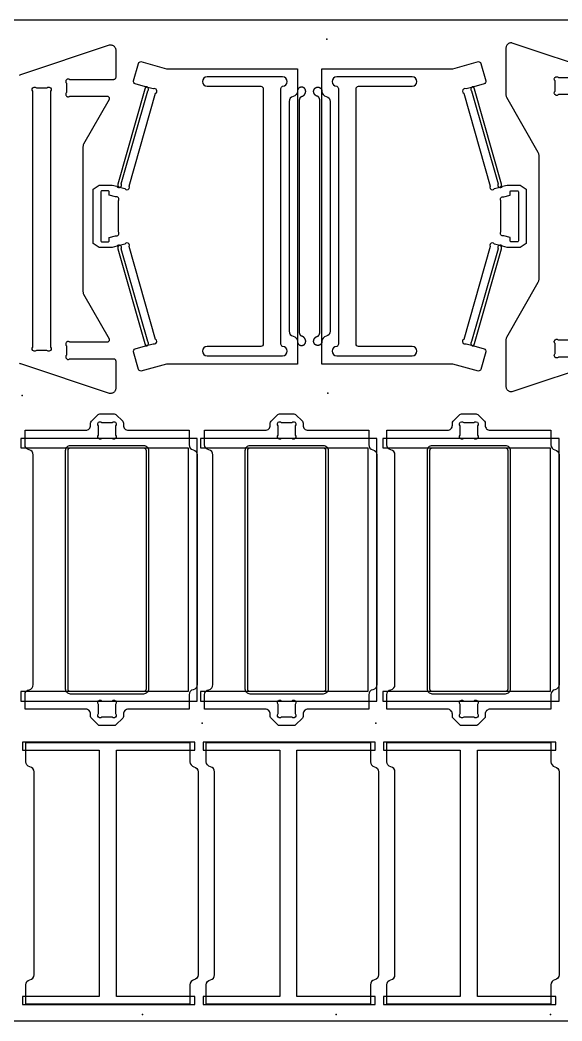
# Model space of a CAD drawing. Header units: millimetres. Extents: x 0 to 2438, y 0 to 1220.
# Drawn here: x 1197 to 1858, y 0 to 1220 of the extents above; entities that cross this region are included whole.
import ezdxf

# ---------------------------------------------------------------- set-up
doc = ezdxf.new("R2010")
doc.units = ezdxf.units.MM
doc.header["$MEASUREMENT"] = 0
for name, color, linetype, true_color in [('Line Engrave 5mm', 3, 'Continuous', 0x00ff00), ('Pilot Holes', 6, 'Continuous', 0xff00ff), ('Pocket 12mm', 176, 'Continuous', 0x00007f), ('Pockets 10mm', 160, 'Continuous', 0x3f3fff), ('Profile - inside', 30, 'Continuous', 0xff7f00), ('Profile - outside', 18, 'Continuous', 0x000000), ('Stock Perimeter', 1, 'Continuous', 0xff0007)]:
    doc.layers.add(name, color=color, linetype=linetype, true_color=true_color)

msp = doc.modelspace()

# ---------------------------------------------------------------- linework, layer by layer
at = {"layer": 'Line Engrave 5mm'}
for points in [[(1252.5, 404.5), (1252.5, 695.5, -0.414214), (1258.5, 701.5), (1347.5, 701.5, -0.414214), (1353.5, 695.5), (1353.5, 404.5, -0.414214), (1347.5, 398.5), (1258.5, 398.5, -0.414214), (1252.5, 404.5)], [(1471.5, 404.5), (1471.5, 695.5, -0.414214), (1477.5, 701.5), (1566.5, 701.5, -0.414214), (1572.5, 695.5), (1572.5, 404.5, -0.414214), (1566.5, 398.5), (1477.5, 398.5, -0.414214), (1471.5, 404.5)], [(1693.5, 404.5), (1693.5, 695.5, -0.414214), (1699.5, 701.5), (1788.5, 701.5, -0.414214), (1794.5, 695.5), (1794.5, 404.5, -0.414214), (1788.5, 398.5), (1699.5, 398.5, -0.414214), (1693.5, 404.5)]]:
    msp.add_lwpolyline(points, format="xyb", dxfattribs=at)
at = {"layer": 'Pilot Holes'}
for p in [(1571, 1196.6), (1199.4, 762.5), (1572.1, 765.1), (1418.8, 362.9), (1630.7, 363.1), (1346.4, 8), (1582.5, 8), (1843.7, 8)]:
    msp.add_point(p, dxfattribs=at)
at = {"layer": 'Pocket 12mm'}
for points in [[(1540.2, 1126.9), (1540.3, 1126.9), (1540.4, 1127), (1540.5, 1127), (1540.7, 1127), (1540.8, 1127.1), (1540.9, 1127.1), (1541, 1127.1), (1541.2, 1127.2), (1541.3, 1127.2), (1541.4, 1127.3), (1541.5, 1127.3), (1541.6, 1127.4), (1541.8, 1127.5), (1541.9, 1127.5), (1542, 1127.6), (1542.1, 1127.7), (1542.2, 1127.7), (1542.3, 1127.8), (1542.5, 1127.9), (1542.6, 1128), (1542.7, 1128), (1542.8, 1128.1), (1542.9, 1128.2), (1543, 1128.3), (1543.1, 1128.4), (1543.2, 1128.5), (1543.3, 1128.6), (1543.4, 1128.7), (1543.5, 1128.8), (1543.6, 1128.9), (1543.7, 1129), (1543.8, 1129.1), (1543.9, 1129.2), (1543.9, 1129.3), (1544, 1129.4), (1544.1, 1129.5), (1544.2, 1129.7), (1544.3, 1129.8), (1544.3, 1129.9), (1544.4, 1130), (1544.5, 1130.1), (1544.5, 1130.3), (1544.6, 1130.4), (1544.6, 1130.5), (1544.7, 1130.6), (1544.7, 1130.8), (1544.8, 1130.9), (1544.8, 1131), (1544.9, 1131.2), (1544.9, 1131.3), (1545, 1131.4), (1545, 1131.5), (1545, 1131.7), (1545.1, 1131.8), (1545.1, 1131.9), (1545.1, 1132.1), (1545.1, 1132.2), (1545.1, 1132.3), (1545.2, 1132.4), (1545.2, 1132.6), (1545.2, 1132.7), (1545.2, 1132.8), (1545.2, 1132.9), (1545.2, 1133.1), (1545.2, 1133.2), (1545.2, 1133.3), (1545.2, 1133.4), (1545.2, 1133.5), (1545.2, 1133.6), (1545.1, 1133.8), (1545.1, 1133.9), (1545.1, 1134), (1545.1, 1134.1), (1545, 1134.2), (1545, 1134.4), (1545, 1134.5), (1545, 1134.6), (1544.9, 1134.7), (1544.9, 1134.8), (1544.8, 1134.9), (1544.8, 1135.1), (1544.7, 1135.2), (1544.7, 1135.3), (1544.6, 1135.4), (1544.6, 1135.5), (1544.5, 1135.6), (1544.4, 1135.8), (1544.4, 1135.9), (1544.3, 1136), (1544.2, 1136.1), (1544.1, 1136.2), (1544, 1136.3), (1544, 1136.4), (1543.9, 1136.5), (1543.8, 1136.6), (1543.7, 1136.7), (1543.6, 1136.8), (1543.5, 1136.9), (1543.4, 1136.9), (1543.3, 1137), (1543.2, 1137.1), (1543.1, 1137.2), (1543, 1137.3), (1542.9, 1137.3), (1542.8, 1137.4), (1542.6, 1137.5), (1542.5, 1137.5), (1542.4, 1137.6), (1542.3, 1137.7), (1542.2, 1137.7), (1542.1, 1137.8), (1542, 1137.8), (1541.8, 1137.9), (1541.7, 1137.9), (1541.6, 1137.9), (1541.5, 1138), (1541.4, 1138), (1541.2, 1138), (1541.1, 1138.1), (1541, 1138.1), (1540.9, 1138.1), (1540.8, 1138.1), (1540.6, 1138.1), (1540.5, 1138.2), (1540.4, 1138.2), (1540.3, 1138.2), (1540.2, 1138.2), (1540.1, 1138.2), (1540, 1138.2), (1539.8, 1138.2), (1539.7, 1138.2), (1539.6, 1138.2), (1539.5, 1138.1), (1539.4, 1138.1), (1539.3, 1138.1), (1539.1, 1138.1), (1539, 1138.1), (1538.9, 1138), (1538.8, 1138), (1538.7, 1138), (1538.5, 1137.9), (1538.4, 1137.9), (1538.3, 1137.9), (1538.2, 1137.8), (1538.1, 1137.8), (1538, 1137.7), (1537.8, 1137.7), (1537.7, 1137.6), (1537.6, 1137.5), (1537.5, 1137.5), (1537.4, 1137.4), (1537.3, 1137.3), (1537.2, 1137.3), (1537.1, 1137.2), (1537, 1137.1), (1536.9, 1137), (1536.8, 1136.9), (1536.7, 1136.9), (1536.6, 1136.8), (1536.5, 1136.7), (1536.4, 1136.6), (1536.3, 1136.5), (1536.2, 1136.4), (1536.1, 1136.3), (1536, 1136.2), (1535.9, 1136.1), (1535.9, 1136), (1535.8, 1135.9), (1535.7, 1135.8), (1535.7, 1135.6), (1535.6, 1135.5), (1535.5, 1135.4), (1535.5, 1135.3), (1535.4, 1135.2), (1535.4, 1135.1), (1535.3, 1134.9), (1535.3, 1134.8), (1535.2, 1134.7), (1535.2, 1134.6), (1535.2, 1134.5), (1535.1, 1134.4), (1535.1, 1134.2), (1535.1, 1134.1), (1535, 1134), (1535, 1133.9), (1535, 1133.8), (1535, 1133.6), (1535, 1133.5), (1535, 1133.4), (1535, 1133.3), (1535, 1133.2), (1535, 1133.1, -0.354568), (1530, 1126.9, 0.354568), (1525, 1120.7), (1525, 997), (1525, 964.4), (1525, 840.7, 0.354568), (1530, 834.6, -0.354568), (1535, 828.4), (1535, 828.3), (1535, 828.2), (1535, 828.1), (1535, 828), (1535, 827.8), (1535, 827.7), (1535, 827.6), (1535, 827.5), (1535.1, 827.4), (1535.1, 827.2), (1535.1, 827.1), (1535.2, 827), (1535.2, 826.9), (1535.2, 826.8), (1535.3, 826.6), (1535.3, 826.5), (1535.4, 826.4), (1535.4, 826.3), (1535.5, 826.2), (1535.5, 826.1), (1535.6, 825.9), (1535.7, 825.8), (1535.7, 825.7), (1535.8, 825.6), (1535.9, 825.5), (1535.9, 825.4), (1536, 825.3), (1536.1, 825.2), (1536.2, 825.1), (1536.3, 825), (1536.4, 824.9), (1536.5, 824.8), (1536.6, 824.7), (1536.7, 824.6), (1536.8, 824.5), (1536.9, 824.4), (1537, 824.4), (1537.1, 824.3), (1537.2, 824.2), (1537.3, 824.1), (1537.4, 824.1), (1537.5, 824), (1537.6, 823.9), (1537.7, 823.9), (1537.8, 823.8), (1538, 823.8), (1538.1, 823.7), (1538.2, 823.7), (1538.3, 823.6), (1538.4, 823.6), (1538.5, 823.5), (1538.7, 823.5), (1538.8, 823.5), (1538.9, 823.4), (1539, 823.4), (1539.1, 823.4), (1539.3, 823.4), (1539.4, 823.3), (1539.5, 823.3), (1539.6, 823.3), (1539.7, 823.3), (1539.8, 823.3), (1540, 823.3), (1540.1, 823.3), (1540.2, 823.3), (1540.3, 823.3), (1540.4, 823.3), (1540.5, 823.3), (1540.6, 823.3), (1540.8, 823.3), (1540.9, 823.4), (1541, 823.4), (1541.1, 823.4), (1541.2, 823.4), (1541.4, 823.5), (1541.5, 823.5), (1541.6, 823.5), (1541.7, 823.6), (1541.8, 823.6), (1542, 823.7), (1542.1, 823.7), (1542.2, 823.8), (1542.3, 823.8), (1542.4, 823.9), (1542.5, 823.9), (1542.6, 824), (1542.8, 824.1), (1542.9, 824.1), (1543, 824.2), (1543.1, 824.3), (1543.2, 824.4), (1543.3, 824.4), (1543.4, 824.5), (1543.5, 824.6), (1543.6, 824.7), (1543.7, 824.8), (1543.8, 824.9), (1543.9, 825), (1544, 825.1), (1544, 825.2), (1544.1, 825.3), (1544.2, 825.4), (1544.3, 825.5), (1544.4, 825.6), (1544.4, 825.7), (1544.5, 825.8), (1544.6, 825.9), (1544.6, 826.1), (1544.7, 826.2), (1544.7, 826.3), (1544.8, 826.4), (1544.8, 826.5), (1544.9, 826.6), (1544.9, 826.8), (1545, 826.9), (1545, 827), (1545, 827.1), (1545, 827.2), (1545.1, 827.4), (1545.1, 827.5), (1545.1, 827.6), (1545.1, 827.7), (1545.2, 827.8), (1545.2, 828), (1545.2, 828.1), (1545.2, 828.2), (1545.2, 828.3), (1545.2, 828.4), (1545.2, 828.5), (1545.2, 828.7), (1545.2, 828.8), (1545.2, 828.9), (1545.2, 829), (1545.1, 829.2), (1545.1, 829.3), (1545.1, 829.4), (1545.1, 829.6), (1545.1, 829.7), (1545, 829.8), (1545, 829.9), (1545, 830.1), (1544.9, 830.2), (1544.9, 830.3), (1544.8, 830.5), (1544.8, 830.6), (1544.7, 830.7), (1544.7, 830.8), (1544.6, 831), (1544.6, 831.1), (1544.5, 831.2), (1544.5, 831.3), (1544.4, 831.5), (1544.3, 831.6), (1544.3, 831.7), (1544.2, 831.8), (1544.1, 831.9), (1544, 832), (1543.9, 832.2), (1543.9, 832.3), (1543.8, 832.4), (1543.7, 832.5), (1543.6, 832.6), (1543.5, 832.7), (1543.4, 832.8), (1543.3, 832.9), (1543.2, 833), (1543.1, 833.1), (1543, 833.2), (1542.9, 833.3), (1542.8, 833.4), (1542.7, 833.4), (1542.6, 833.5), (1542.5, 833.6), (1542.3, 833.7), (1542.2, 833.7), (1542.1, 833.8), (1542, 833.9), (1541.9, 834), (1541.8, 834), (1541.6, 834.1), (1541.5, 834.1), (1541.4, 834.2), (1541.3, 834.2), (1541.2, 834.3), (1541, 834.3), (1540.9, 834.4), (1540.8, 834.4), (1540.7, 834.5), (1540.5, 834.5), (1540.4, 834.5), (1540.3, 834.5), (1540.2, 834.6), (1540.1, 834.6), (1540.1, 834.6), (1540, 834.7), (1539.9, 834.7), (1539.9, 834.7), (1539.8, 834.8), (1539.7, 834.8), (1539.7, 834.9), (1539.6, 834.9), (1539.5, 835), (1539.5, 835), (1539.4, 835.1), (1539.4, 835.1), (1539.3, 835.2), (1539.2, 835.3), (1539.2, 835.3), (1539.1, 835.4), (1539, 835.5), (1539, 835.5), (1538.9, 835.6), (1538.9, 835.7), (1538.8, 835.8), (1538.8, 835.9), (1538.7, 836), (1538.6, 836.1), (1538.6, 836.2), (1538.5, 836.3), (1538.5, 836.4), (1538.4, 836.5), (1538.4, 836.6), (1538.3, 836.8), (1538.2, 837), (1538.1, 837.2), (1538, 837.5), (1538, 837.7), (1537.9, 837.9), (1537.8, 838.2), (1537.8, 838.4), (1537.7, 838.7), (1537.7, 839), (1537.7, 839.2), (1537.6, 839.5), (1537.6, 839.7), (1537.6, 840), (1537.6, 840.2), (1537.6, 840.5), (1537.6, 840.7), (1537.6, 1120.7), (1537.6, 1121), (1537.6, 1121.2), (1537.6, 1121.5), (1537.6, 1121.8), (1537.6, 1122), (1537.7, 1122.3), (1537.7, 1122.5), (1537.7, 1122.8), (1537.8, 1123), (1537.8, 1123.3), (1537.9, 1123.5), (1538, 1123.8), (1538, 1124), (1538.1, 1124.3), (1538.2, 1124.5), (1538.3, 1124.7), (1538.4, 1124.9), (1538.4, 1125), (1538.5, 1125.1), (1538.5, 1125.2), (1538.6, 1125.3), (1538.6, 1125.4), (1538.7, 1125.5), (1538.8, 1125.6), (1538.8, 1125.7), (1538.9, 1125.8), (1538.9, 1125.8), (1539, 1125.9), (1539, 1126), (1539.1, 1126.1), (1539.2, 1126.1), (1539.2, 1126.2), (1539.3, 1126.3), (1539.4, 1126.3), (1539.4, 1126.4), (1539.5, 1126.5), (1539.5, 1126.5), (1539.6, 1126.6), (1539.7, 1126.6), (1539.7, 1126.7), (1539.8, 1126.7), (1539.9, 1126.7), (1539.9, 1126.8), (1540, 1126.8), (1540.1, 1126.8), (1540.1, 1126.9), (1540.2, 1126.9)], [(1559.8, 1126.9), (1559.7, 1126.9), (1559.6, 1127), (1559.5, 1127), (1559.3, 1127), (1559.2, 1127.1), (1559.1, 1127.1), (1559, 1127.1), (1558.8, 1127.2), (1558.7, 1127.2), (1558.6, 1127.3), (1558.5, 1127.3), (1558.4, 1127.4), (1558.2, 1127.5), (1558.1, 1127.5), (1558, 1127.6), (1557.9, 1127.7), (1557.8, 1127.7), (1557.7, 1127.8), (1557.5, 1127.9), (1557.4, 1128), (1557.3, 1128), (1557.2, 1128.1), (1557.1, 1128.2), (1557, 1128.3), (1556.9, 1128.4), (1556.8, 1128.5), (1556.7, 1128.6), (1556.6, 1128.7), (1556.5, 1128.8), (1556.4, 1128.9), (1556.3, 1129), (1556.2, 1129.1), (1556.1, 1129.2), (1556.1, 1129.3), (1556, 1129.4), (1555.9, 1129.5), (1555.8, 1129.7), (1555.7, 1129.8), (1555.7, 1129.9), (1555.6, 1130), (1555.5, 1130.1), (1555.5, 1130.3), (1555.4, 1130.4), (1555.4, 1130.5), (1555.3, 1130.6), (1555.3, 1130.8), (1555.2, 1130.9), (1555.2, 1131), (1555.1, 1131.2), (1555.1, 1131.3), (1555, 1131.4), (1555, 1131.5), (1555, 1131.7), (1554.9, 1131.8), (1554.9, 1131.9), (1554.9, 1132.1), (1554.9, 1132.2), (1554.9, 1132.3), (1554.8, 1132.4), (1554.8, 1132.6), (1554.8, 1132.7), (1554.8, 1132.8), (1554.8, 1132.9), (1554.8, 1133.1), (1554.8, 1133.2), (1554.8, 1133.3), (1554.8, 1133.4), (1554.8, 1133.5), (1554.8, 1133.6), (1554.9, 1133.8), (1554.9, 1133.9), (1554.9, 1134), (1554.9, 1134.1), (1555, 1134.2), (1555, 1134.4), (1555, 1134.5), (1555, 1134.6), (1555.1, 1134.7), (1555.1, 1134.8), (1555.2, 1134.9), (1555.2, 1135.1), (1555.3, 1135.2), (1555.3, 1135.3), (1555.4, 1135.4), (1555.4, 1135.5), (1555.5, 1135.6), (1555.6, 1135.8), (1555.6, 1135.9), (1555.7, 1136), (1555.8, 1136.1), (1555.9, 1136.2), (1556, 1136.3), (1556, 1136.4), (1556.1, 1136.5), (1556.2, 1136.6), (1556.3, 1136.7), (1556.4, 1136.8), (1556.5, 1136.9), (1556.6, 1136.9), (1556.7, 1137), (1556.8, 1137.1), (1556.9, 1137.2), (1557, 1137.3), (1557.1, 1137.3), (1557.2, 1137.4), (1557.4, 1137.5), (1557.5, 1137.5), (1557.6, 1137.6), (1557.7, 1137.7), (1557.8, 1137.7), (1557.9, 1137.8), (1558, 1137.8), (1558.2, 1137.9), (1558.3, 1137.9), (1558.4, 1137.9), (1558.5, 1138), (1558.6, 1138), (1558.8, 1138), (1558.9, 1138.1), (1559, 1138.1), (1559.1, 1138.1), (1559.2, 1138.1), (1559.4, 1138.1), (1559.5, 1138.2), (1559.6, 1138.2), (1559.7, 1138.2), (1559.8, 1138.2), (1559.9, 1138.2), (1560, 1138.2), (1560.2, 1138.2), (1560.3, 1138.2), (1560.4, 1138.2), (1560.5, 1138.1), (1560.6, 1138.1), (1560.7, 1138.1), (1560.9, 1138.1), (1561, 1138.1), (1561.1, 1138), (1561.2, 1138), (1561.3, 1138), (1561.5, 1137.9), (1561.6, 1137.9), (1561.7, 1137.9), (1561.8, 1137.8), (1561.9, 1137.8), (1562, 1137.7), (1562.2, 1137.7), (1562.3, 1137.6), (1562.4, 1137.5), (1562.5, 1137.5), (1562.6, 1137.4), (1562.7, 1137.3), (1562.8, 1137.3), (1562.9, 1137.2), (1563, 1137.1), (1563.1, 1137), (1563.2, 1136.9), (1563.3, 1136.9), (1563.4, 1136.8), (1563.5, 1136.7), (1563.6, 1136.6), (1563.7, 1136.5), (1563.8, 1136.4), (1563.9, 1136.3), (1564, 1136.2), (1564.1, 1136.1), (1564.1, 1136), (1564.2, 1135.9), (1564.3, 1135.8), (1564.3, 1135.6), (1564.4, 1135.5), (1564.5, 1135.4), (1564.5, 1135.3), (1564.6, 1135.2), (1564.6, 1135.1), (1564.7, 1134.9), (1564.7, 1134.8), (1564.8, 1134.7), (1564.8, 1134.6), (1564.8, 1134.5), (1564.9, 1134.4), (1564.9, 1134.2), (1564.9, 1134.1), (1565, 1134), (1565, 1133.9), (1565, 1133.8), (1565, 1133.6), (1565, 1133.5), (1565, 1133.4), (1565, 1133.3), (1565, 1133.2), (1565, 1133.1, 0.354568), (1570, 1126.9, -0.354568), (1575, 1120.7), (1575, 997), (1575, 964.4), (1575, 840.7, -0.354568), (1570, 834.6, 0.354568), (1565, 828.4), (1565, 828.3), (1565, 828.2), (1565, 828.1), (1565, 828), (1565, 827.8), (1565, 827.7), (1565, 827.6), (1565, 827.5), (1564.9, 827.4), (1564.9, 827.2), (1564.9, 827.1), (1564.8, 827), (1564.8, 826.9), (1564.8, 826.8), (1564.7, 826.6), (1564.7, 826.5), (1564.6, 826.4), (1564.6, 826.3), (1564.5, 826.2), (1564.5, 826.1), (1564.4, 825.9), (1564.3, 825.8), (1564.3, 825.7), (1564.2, 825.6), (1564.1, 825.5), (1564.1, 825.4), (1564, 825.3), (1563.9, 825.2), (1563.8, 825.1), (1563.7, 825), (1563.6, 824.9), (1563.5, 824.8), (1563.4, 824.7), (1563.3, 824.6), (1563.2, 824.5), (1563.1, 824.4), (1563, 824.4), (1562.9, 824.3), (1562.8, 824.2), (1562.7, 824.1), (1562.6, 824.1), (1562.5, 824), (1562.4, 823.9), (1562.3, 823.9), (1562.2, 823.8), (1562, 823.8), (1561.9, 823.7), (1561.8, 823.7), (1561.7, 823.6), (1561.6, 823.6), (1561.5, 823.5), (1561.3, 823.5), (1561.2, 823.5), (1561.1, 823.4), (1561, 823.4), (1560.9, 823.4), (1560.7, 823.4), (1560.6, 823.3), (1560.5, 823.3), (1560.4, 823.3), (1560.3, 823.3), (1560.2, 823.3), (1560, 823.3), (1559.9, 823.3), (1559.8, 823.3), (1559.7, 823.3), (1559.6, 823.3), (1559.5, 823.3), (1559.4, 823.3), (1559.2, 823.3), (1559.1, 823.4), (1559, 823.4), (1558.9, 823.4), (1558.8, 823.4), (1558.6, 823.5), (1558.5, 823.5), (1558.4, 823.5), (1558.3, 823.6), (1558.2, 823.6), (1558, 823.7), (1557.9, 823.7), (1557.8, 823.8), (1557.7, 823.8), (1557.6, 823.9), (1557.5, 823.9), (1557.4, 824), (1557.2, 824.1), (1557.1, 824.1), (1557, 824.2), (1556.9, 824.3), (1556.8, 824.4), (1556.7, 824.4), (1556.6, 824.5), (1556.5, 824.6), (1556.4, 824.7), (1556.3, 824.8), (1556.2, 824.9), (1556.1, 825), (1556, 825.1), (1556, 825.2), (1555.9, 825.3), (1555.8, 825.4), (1555.7, 825.5), (1555.6, 825.6), (1555.6, 825.7), (1555.5, 825.8), (1555.4, 825.9), (1555.4, 826.1), (1555.3, 826.2), (1555.3, 826.3), (1555.2, 826.4), (1555.2, 826.5), (1555.1, 826.6), (1555.1, 826.8), (1555, 826.9), (1555, 827), (1555, 827.1), (1555, 827.2), (1554.9, 827.4), (1554.9, 827.5), (1554.9, 827.6), (1554.9, 827.7), (1554.8, 827.8), (1554.8, 828), (1554.8, 828.1), (1554.8, 828.2), (1554.8, 828.3), (1554.8, 828.4), (1554.8, 828.5), (1554.8, 828.7), (1554.8, 828.8), (1554.8, 828.9), (1554.8, 829), (1554.9, 829.2), (1554.9, 829.3), (1554.9, 829.4), (1554.9, 829.6), (1554.9, 829.7), (1555, 829.8), (1555, 829.9), (1555, 830.1), (1555.1, 830.2), (1555.1, 830.3), (1555.2, 830.5), (1555.2, 830.6), (1555.3, 830.7), (1555.3, 830.8), (1555.4, 831), (1555.4, 831.1), (1555.5, 831.2), (1555.5, 831.3), (1555.6, 831.5), (1555.7, 831.6), (1555.7, 831.7), (1555.8, 831.8), (1555.9, 831.9), (1556, 832), (1556.1, 832.2), (1556.1, 832.3), (1556.2, 832.4), (1556.3, 832.5), (1556.4, 832.6), (1556.5, 832.7), (1556.6, 832.8), (1556.7, 832.9), (1556.8, 833), (1556.9, 833.1), (1557, 833.2), (1557.1, 833.3), (1557.2, 833.4), (1557.3, 833.4), (1557.4, 833.5), (1557.5, 833.6), (1557.7, 833.7), (1557.8, 833.7), (1557.9, 833.8), (1558, 833.9), (1558.1, 834), (1558.2, 834), (1558.4, 834.1), (1558.5, 834.1), (1558.6, 834.2), (1558.7, 834.2), (1558.8, 834.3), (1559, 834.3), (1559.1, 834.4), (1559.2, 834.4), (1559.3, 834.5), (1559.5, 834.5), (1559.6, 834.5), (1559.7, 834.5), (1559.8, 834.6), (1559.9, 834.6), (1559.9, 834.6), (1560, 834.7), (1560.1, 834.7), (1560.1, 834.7), (1560.2, 834.8), (1560.3, 834.8), (1560.3, 834.9), (1560.4, 834.9), (1560.5, 835), (1560.5, 835), (1560.6, 835.1), (1560.6, 835.1), (1560.7, 835.2), (1560.8, 835.3), (1560.8, 835.3), (1560.9, 835.4), (1561, 835.5), (1561, 835.5), (1561.1, 835.6), (1561.1, 835.7), (1561.2, 835.8), (1561.2, 835.9), (1561.3, 836), (1561.4, 836.1), (1561.4, 836.2), (1561.5, 836.3), (1561.5, 836.4), (1561.6, 836.5), (1561.6, 836.6), (1561.7, 836.8), (1561.8, 837), (1561.9, 837.2), (1562, 837.5), (1562, 837.7), (1562.1, 837.9), (1562.2, 838.2), (1562.2, 838.4), (1562.3, 838.7), (1562.3, 839), (1562.3, 839.2), (1562.4, 839.5), (1562.4, 839.7), (1562.4, 840), (1562.4, 840.2), (1562.4, 840.5), (1562.4, 840.7), (1562.4, 1120.7), (1562.4, 1121), (1562.4, 1121.2), (1562.4, 1121.5), (1562.4, 1121.8), (1562.4, 1122), (1562.3, 1122.3), (1562.3, 1122.5), (1562.3, 1122.8), (1562.2, 1123), (1562.2, 1123.3), (1562.1, 1123.5), (1562, 1123.8), (1562, 1124), (1561.9, 1124.3), (1561.8, 1124.5), (1561.7, 1124.7), (1561.6, 1124.9), (1561.6, 1125), (1561.5, 1125.1), (1561.5, 1125.2), (1561.4, 1125.3), (1561.4, 1125.4), (1561.3, 1125.5), (1561.2, 1125.6), (1561.2, 1125.7), (1561.1, 1125.8), (1561.1, 1125.8), (1561, 1125.9), (1561, 1126), (1560.9, 1126.1), (1560.8, 1126.1), (1560.8, 1126.2), (1560.7, 1126.3), (1560.6, 1126.3), (1560.6, 1126.4), (1560.5, 1126.5), (1560.5, 1126.5), (1560.4, 1126.6), (1560.3, 1126.6), (1560.3, 1126.7), (1560.2, 1126.7), (1560.1, 1126.7), (1560.1, 1126.8), (1560, 1126.8), (1559.9, 1126.8), (1559.9, 1126.9), (1559.8, 1126.9)]]:
    msp.add_lwpolyline(points, format="xyb", dxfattribs=at)
at = {"layer": 'Pockets 10mm'}
for points in [[(1425, 1150.7, 1), (1425, 1139.2), (1490.5, 1139.2, -0.414214), (1493.5, 1136.2), (1493.5, 825.2, -0.414214), (1490.5, 822.2), (1425, 822.2, 1), (1425, 810.7), (1516.9, 810.7, 1), (1516.9, 822.2, -0.3121), (1515, 825), (1515, 1136.4, -0.3121), (1516.9, 1139.2, 1), (1516.9, 1150.7), (1425, 1150.7)], [(1675, 1150.7), (1583.1, 1150.7, 1), (1583.1, 1139.2, -0.3121), (1585, 1136.4), (1585, 825, -0.3121), (1583.1, 822.2, 1), (1583.1, 810.7), (1675, 810.7, 1), (1675, 822.2), (1609.5, 822.2, -0.414214), (1606.5, 825.2), (1606.5, 1136.2, -0.414214), (1609.5, 1139.2), (1675, 1139.2, 1), (1675, 1150.7)], [(1349.1, 1135.8), (1316.1, 1020.1, 0.414277), (1318.1, 1016.4), (1324.7, 1014.6, 1), (1329.9, 1017.6), (1362.2, 1130.7, 1), (1359.4, 1136), (1352.8, 1137.9, 0.414151), (1349.1, 1135.8)], [(1750.9, 1135.8, 0.414151), (1747.2, 1137.9), (1740.6, 1136, 1), (1737.8, 1130.7), (1770.1, 1017.6, 1), (1775.3, 1014.6), (1781.9, 1016.4, 0.414277), (1783.9, 1020.1), (1750.9, 1135.8)], [(1349.1, 825.6, 0.414151), (1352.8, 823.6), (1359.4, 825.5, 1), (1362.2, 830.8), (1329.9, 943.9, 1), (1324.7, 946.9), (1318.1, 945, 0.414277), (1316.1, 941.3), (1349.1, 825.6)], [(1750.9, 825.6), (1783.9, 941.3, 0.414277), (1781.9, 945), (1775.3, 946.9, 1), (1770.1, 943.9), (1737.8, 830.8, 1), (1740.6, 825.5), (1747.2, 823.6, 0.414151), (1750.9, 825.6)]]:
    msp.add_lwpolyline(points, format="xyb", dxfattribs=at)
for points in [[(1198, 400.5), (1198, 390), (1413, 390), (1413, 710), (1198, 710), (1198, 698.5), (1402, 698.5), (1402, 401.5), (1198, 401.5), (1198, 400.5)], [(1417, 400.5), (1417, 390), (1632, 390), (1632, 710), (1417, 710), (1417, 698.5), (1621, 698.5), (1621, 401.5), (1417, 401.5), (1417, 400.5)], [(1639, 400.5), (1639, 390), (1854, 390), (1854, 710), (1639, 710), (1639, 698.5), (1843, 698.5), (1843, 401.5), (1639, 401.5), (1639, 400.5)], [(1293.5, 330), (1293.5, 30), (1200, 30), (1200, 20), (1410, 20), (1410, 30), (1314.5, 30), (1314.5, 330), (1410, 330), (1410, 340), (1200, 340), (1200, 330), (1293.5, 330)], [(1513.5, 330), (1513.5, 30), (1420, 30), (1420, 20), (1630, 20), (1630, 30), (1534.5, 30), (1534.5, 330), (1630, 330), (1630, 340), (1420, 340), (1420, 330), (1513.5, 330)], [(1733.5, 330), (1733.5, 30), (1640, 30), (1640, 20), (1850, 20), (1850, 30), (1754.5, 30), (1754.5, 330), (1850, 330), (1850, 340), (1640, 340), (1640, 330), (1733.5, 330)]]:
    msp.add_lwpolyline(points, dxfattribs=at)
at = {"layer": 'Profile - inside'}
for points in [[(1234.1, 821.4, -1.031866), (1229.7, 817.2), (1216.9, 817.2, -1.031866), (1212.6, 821.4), (1212.6, 1133.1, -1.031866), (1216.9, 1137.2), (1229.7, 1137.2, -1.031866), (1234.1, 1133.1), (1234.1, 821.4)], [(1296.4, 949.7), (1304.5, 949.7, 0.42402), (1305.6, 950.7), (1305.6, 954.9), (1313.4, 957.1, 0.754835), (1316.9, 961.7), (1316.9, 999.8, 0.754835), (1313.4, 1004.4), (1305.6, 1006.6), (1305.6, 1010.7, 0.414214), (1304.6, 1011.7), (1296.4, 1011.7, 0.414213), (1295.4, 1010.7), (1295.4, 950.7, 0.414206), (1296.4, 949.7)], [(1803.6, 949.7), (1795.5, 949.7, -0.42402), (1794.4, 950.7), (1794.4, 954.9), (1786.6, 957.1, -0.754835), (1783.1, 961.7), (1783.1, 999.8, -0.754835), (1786.6, 1004.4), (1794.4, 1006.6), (1794.4, 1010.7, -0.414214), (1795.4, 1011.7), (1803.6, 1011.7, -0.414213), (1804.6, 1010.7), (1804.6, 950.7, -0.414206), (1803.6, 949.7)], [(1296.8, 729.5), (1309.2, 729.5, -1.031866), (1313.5, 725.4), (1313.5, 714.1, -1.031866), (1309.2, 710), (1296.8, 710, -1.031866), (1292.5, 714.1), (1292.5, 725.4, -1.031866), (1296.8, 729.5)], [(1515.8, 729.5), (1528.2, 729.5, -1.031866), (1532.5, 725.4), (1532.5, 714.1, -1.031866), (1528.2, 710), (1515.8, 710, -1.031866), (1511.5, 714.1), (1511.5, 725.4, -1.031866), (1515.8, 729.5)], [(1737.8, 729.5), (1750.2, 729.5, -1.031866), (1754.5, 725.4), (1754.5, 714.1, -1.031866), (1750.2, 710), (1737.8, 710, -1.031866), (1733.5, 714.1), (1733.5, 725.4, -1.031866), (1737.8, 729.5)], [(1255.5, 404.5), (1255.5, 695.5, -0.414214), (1258.5, 698.5), (1347.5, 698.5, -0.414214), (1350.5, 695.5), (1350.5, 404.5, -0.414214), (1347.5, 401.5), (1258.5, 401.5, -0.414214), (1255.5, 404.5)], [(1474.5, 404.5), (1474.5, 695.5, -0.414214), (1477.5, 698.5), (1566.5, 698.5, -0.414214), (1569.5, 695.5), (1569.5, 404.5, -0.414214), (1566.5, 401.5), (1477.5, 401.5, -0.414214), (1474.5, 404.5)], [(1696.5, 404.5), (1696.5, 695.5, -0.414214), (1699.5, 698.5), (1788.5, 698.5, -0.414214), (1791.5, 695.5), (1791.5, 404.5, -0.414214), (1788.5, 401.5), (1699.5, 401.5, -0.414214), (1696.5, 404.5)], [(1296.8, 370.5, -1.031866), (1292.5, 374.6), (1292.5, 385.9, -1.031866), (1296.8, 390), (1309.2, 390, -1.031866), (1313.5, 385.9), (1313.5, 374.6, -1.031866), (1309.2, 370.5), (1296.8, 370.5)], [(1515.8, 370.5, -1.031866), (1511.5, 374.6), (1511.5, 385.9, -1.031866), (1515.8, 390), (1528.2, 390, -1.031866), (1532.5, 385.9), (1532.5, 374.6, -1.031866), (1528.2, 370.5), (1515.8, 370.5)], [(1737.8, 370.5, -1.031866), (1733.5, 374.6), (1733.5, 385.9, -1.031866), (1737.8, 390), (1750.2, 390, -1.031866), (1754.5, 385.9), (1754.5, 374.6, -1.031866), (1750.2, 370.5), (1737.8, 370.5)]]:
    msp.add_lwpolyline(points, format="xyb", dxfattribs=at)
at = {"layer": 'Profile - outside'}
for points in [[(1196.3, 1152.8), (1197.1, 1153.3), (1198, 1153.7), (1305.8, 1189.6), (1306.5, 1189.7), (1307.3, 1189.7), (1308.1, 1189.6), (1308.8, 1189.5), (1309.6, 1189.2), (1310.3, 1188.9), (1310.9, 1188.5), (1311.5, 1188), (1312, 1187.5), (1312.5, 1186.9), (1312.9, 1186.2), (1313.2, 1185.5), (1313.4, 1184.7), (1313.6, 1184), (1313.6, 1149.9), (1313.4, 1149.3), (1313.2, 1148.8), (1312.9, 1148.3), (1312.4, 1147.9), (1311.9, 1147.6), (1311.4, 1147.4), (1310.9, 1147.3), (1257.7, 1147.3), (1257.3, 1147.6), (1256.7, 1147.9), (1256.2, 1148.1), (1255.6, 1148.1), (1255, 1148.1), (1254.4, 1147.9), (1253.9, 1147.6), (1253.4, 1147.2), (1253.1, 1146.7), (1252.8, 1146.2), (1252.6, 1145.6), (1252.6, 1145), (1252.7, 1144.4), (1252.9, 1143.9), (1253.2, 1143.3), (1253.6, 1142.9), (1253.6, 1131.6), (1253.2, 1131.2), (1252.9, 1130.6), (1252.7, 1130.1), (1252.6, 1129.5), (1252.6, 1128.9), (1252.8, 1128.3), (1253.1, 1127.8), (1253.4, 1127.3), (1253.9, 1126.9), (1254.4, 1126.6), (1255, 1126.4), (1255.6, 1126.4), (1256.2, 1126.4), (1256.7, 1126.6), (1257.3, 1126.9), (1257.7, 1127.3), (1303.1, 1127.2), (1303.9, 1127), (1304.5, 1126.6), (1305.1, 1126.1), (1305.5, 1125.4), (1305.7, 1124.7), (1305.7, 1123.9), (1305.5, 1123.1), (1274.5, 1068.7), (1274.1, 1068), (1273.8, 1067.2), (1273.7, 1066.4), (1273.6, 1065.5), (1273.6, 889), (1273.7, 888.1), (1273.8, 887.3), (1274.1, 886.5), (1274.5, 885.7), (1305.5, 831.4), (1305.7, 830.6), (1305.7, 829.8), (1305.5, 829.1), (1305.1, 828.4), (1304.5, 827.9), (1303.9, 827.5), (1303.1, 827.3), (1257.7, 827.2), (1257.3, 827.6), (1256.7, 827.9), (1256.2, 828.1), (1255.6, 828.1), (1255, 828.1), (1254.4, 827.9), (1253.9, 827.6), (1253.4, 827.2), (1253.1, 826.7), (1252.8, 826.2), (1252.6, 825.6), (1252.6, 825), (1252.7, 824.4), (1252.9, 823.8), (1253.2, 823.3), (1253.6, 822.9), (1253.6, 811.6), (1253.2, 811.1), (1252.9, 810.6), (1252.7, 810.1), (1252.6, 809.5), (1252.6, 808.9), (1252.8, 808.3), (1253.1, 807.7), (1253.4, 807.3), (1253.9, 806.9), (1254.4, 806.6), (1255, 806.4), (1255.6, 806.3), (1256.2, 806.4)], [(1904.7, 1156), (1797, 1191.9), (1796.3, 1192), (1795.5, 1192), (1794.7, 1192), (1793.9, 1191.8), (1793.2, 1191.6), (1792.5, 1191.2), (1791.9, 1190.8), (1791.3, 1190.3), (1790.8, 1189.8), (1790.3, 1189.2), (1789.9, 1188.5), (1789.6, 1187.8), (1789.4, 1187), (1789.2, 1186.3), (1789.2, 1129.3), (1789.2, 1128.4), (1789.4, 1127.6), (1789.7, 1126.8), (1790.1, 1126.1), (1828.3, 1059.1), (1828.7, 1058.3), (1829, 1057.5), (1829.1, 1056.7), (1829.2, 1055.8), (1829.2, 903.3), (1829.1, 902.4), (1829, 901.6), (1828.7, 900.8), (1828.3, 900.1), (1790.1, 833.1), (1789.7, 832.3), (1789.4, 831.5), (1789.2, 830.7), (1789.2, 829.8), (1789.2, 772.8), (1789.4, 772.1), (1789.6, 771.3), (1789.9, 770.6), (1790.3, 769.9), (1790.8, 769.3), (1791.3, 768.8), (1791.9, 768.3), (1792.5, 767.9), (1793.2, 767.6), (1793.9, 767.3), (1794.7, 767.2), (1795.5, 767.1), (1796.3, 767.1), (1797, 767.2), (1904.7, 803.1)], [(1909.2, 1129.1), (1853.3, 1129.1), (1852.9, 1128.7), (1852.3, 1128.4), (1851.8, 1128.2), (1851.2, 1128.2), (1850.6, 1128.2), (1850, 1128.4), (1849.5, 1128.7), (1849, 1129.1), (1848.7, 1129.6), (1848.4, 1130.1), (1848.2, 1130.7), (1848.2, 1131.3), (1848.3, 1131.9), (1848.5, 1132.4), (1848.8, 1133), (1849.2, 1133.4), (1849.2, 1145.7), (1848.8, 1146.1), (1848.5, 1146.7), (1848.3, 1147.2), (1848.2, 1147.8), (1848.2, 1148.4), (1848.4, 1149), (1848.7, 1149.5), (1849, 1150), (1849.5, 1150.4), (1850, 1150.7), (1850.6, 1150.9), (1851.2, 1150.9), (1851.8, 1150.9), (1852.3, 1150.7), (1852.9, 1150.4)], [(1852.9, 1150.4), (1853.3, 1150.1), (1909.2, 1150.1)], [(1909.2, 809.1), (1853.3, 809.1), (1852.9, 808.7), (1852.3, 808.4), (1851.8, 808.2), (1851.2, 808.2), (1850.6, 808.2), (1850, 808.4), (1849.5, 808.7), (1849, 809.1), (1848.7, 809.6), (1848.4, 810.1), (1848.2, 810.7), (1848.2, 811.3), (1848.3, 811.9), (1848.5, 812.5), (1848.8, 813), (1849.2, 813.4), (1849.2, 825.7), (1848.8, 826.2), (1848.5, 826.7), (1848.3, 827.2), (1848.2, 827.8), (1848.2, 828.4), (1848.4, 829), (1848.7, 829.6), (1849, 830), (1849.5, 830.4), (1850, 830.7), (1850.6, 830.9), (1851.2, 831), (1851.8, 830.9), (1852.3, 830.7), (1852.9, 830.4), (1853.3, 830.1), (1909.2, 830.1)], [(1256.2, 806.4), (1256.7, 806.6), (1257.3, 806.9), (1257.7, 807.2), (1310.9, 807.2), (1311.4, 807.1), (1311.9, 806.9), (1312.4, 806.6), (1312.9, 806.2), (1313.2, 805.7), (1313.4, 805.2), (1313.6, 804.5), (1313.6, 771.3), (1313.6, 770.5), (1313.4, 769.8), (1313.2, 769), (1312.9, 768.3), (1312.5, 767.6), (1312, 767), (1311.5, 766.5), (1310.9, 766), (1310.3, 765.6), (1309.6, 765.3), (1308.8, 765), (1308.1, 764.8), (1307.3, 764.8), (1306.5, 764.8), (1305.8, 764.9), (1198, 800.8), (1197.1, 801.1), (1196.3, 801.7)]]:
    msp.add_lwpolyline(points, dxfattribs=at)
for points in [[(1309.4, 1018.9), (1315.1, 1017.3, 1), (1320.3, 1020.4), (1352.6, 1133.5, 0.766078), (1350, 1138.7), (1337.4, 1142.3, -0.414214), (1335.3, 1146), (1341.4, 1167.2, -0.33486), (1344.3, 1169.4), (1375.6, 1160.7), (1535, 1160.7), (1535, 800.7), (1375.6, 800.7), (1344.3, 792.1, -0.33486), (1341.4, 794.2), (1335.3, 815.5, -0.414214), (1337.4, 819.2), (1350, 822.8, 0.766078), (1352.6, 828), (1320.3, 941.1, 1), (1315.1, 944.2), (1309.4, 942.6), (1293.5, 942.6), (1285.9, 947.8), (1285.9, 1013.7), (1293.5, 1018.9), (1309.4, 1018.9)], [(1790.6, 1018.9), (1806.5, 1018.9), (1814.1, 1013.7), (1814.1, 947.8), (1806.5, 942.6), (1790.6, 942.6), (1784.9, 944.2, 1), (1779.7, 941.1), (1747.4, 828, 0.766078), (1750, 822.8), (1762.6, 819.2, -0.414214), (1764.7, 815.5), (1758.6, 794.2, -0.33486), (1755.7, 792.1), (1724.4, 800.7), (1565, 800.7), (1565, 1160.7), (1724.4, 1160.7), (1755.7, 1169.4, -0.33486), (1758.6, 1167.2), (1764.7, 1146, -0.414214), (1762.6, 1142.3), (1750, 1138.7, 0.766078), (1747.4, 1133.5), (1779.7, 1020.4, 1), (1784.9, 1017.3), (1790.6, 1018.9)], [(1408, 403.8, 0.354568), (1403, 397.7), (1403, 380), (1329, 380, 0.414214), (1323, 374), (1323, 371.2, -0.198912), (1322.1, 369.1), (1313.9, 360.9, -0.198912), (1311.8, 360), (1294.2, 360, -0.198912), (1292.1, 360.9), (1283.9, 369.1, -0.198912), (1283, 371.2), (1283, 374, 0.414214), (1277, 380), (1203, 380), (1203, 393.7), (1203, 397.7, -0.354568), (1208, 403.8, 0.354568), (1213, 410), (1213, 533.7), (1213, 566.3), (1213, 690, 0.354568), (1208, 696.2, -0.354568), (1203, 702.3), (1203, 720), (1277, 720, 0.414214), (1283, 726), (1283, 728.8, -0.198912), (1283.9, 730.9), (1292.1, 739.1, -0.198912), (1294.2, 740), (1311.8, 740, -0.198912), (1313.9, 739.1), (1322.1, 730.9, -0.198912), (1323, 728.8), (1323, 726, 0.414214), (1329, 720), (1403, 720), (1403, 706.3), (1403, 702.3, 0.354568), (1408, 696.2, -0.354568), (1413, 690), (1413, 566.3), (1413, 533.7), (1413, 410, -0.354568), (1408, 403.8)], [(1627, 403.8, 0.354568), (1622, 397.7), (1622, 380), (1548, 380, 0.414214), (1542, 374), (1542, 371.2, -0.198912), (1541.1, 369.1), (1532.9, 360.9, -0.198912), (1530.8, 360), (1513.2, 360, -0.198912), (1511.1, 360.9), (1502.9, 369.1, -0.198912), (1502, 371.2), (1502, 374, 0.414214), (1496, 380), (1422, 380), (1422, 393.7), (1422, 397.7, -0.354568), (1427, 403.8, 0.354568), (1432, 410), (1432, 533.7), (1432, 566.3), (1432, 690, 0.354568), (1427, 696.2, -0.354568), (1422, 702.3), (1422, 720), (1496, 720, 0.414214), (1502, 726), (1502, 728.8, -0.198912), (1502.9, 730.9), (1511.1, 739.1, -0.198912), (1513.2, 740), (1530.8, 740, -0.198912), (1532.9, 739.1), (1541.1, 730.9, -0.198912), (1542, 728.8), (1542, 726, 0.414214), (1548, 720), (1622, 720), (1622, 706.3), (1622, 702.3, 0.354568), (1627, 696.2, -0.354568), (1632, 690), (1632, 566.3), (1632, 533.7), (1632, 410, -0.354568), (1627, 403.8)], [(1849, 403.8, 0.354568), (1844, 397.7), (1844, 380), (1770, 380, 0.414214), (1764, 374), (1764, 371.2, -0.198912), (1763.1, 369.1), (1754.9, 360.9, -0.198912), (1752.8, 360), (1735.2, 360, -0.198912), (1733.1, 360.9), (1724.9, 369.1, -0.198912), (1724, 371.2), (1724, 374, 0.414214), (1718, 380), (1644, 380), (1644, 393.7), (1644, 397.7, -0.354568), (1649, 403.8, 0.354568), (1654, 410), (1654, 533.7), (1654, 566.3), (1654, 690, 0.354568), (1649, 696.2, -0.354568), (1644, 702.3), (1644, 720), (1718, 720, 0.414214), (1724, 726), (1724, 728.8, -0.198912), (1724.9, 730.9), (1733.1, 739.1, -0.198912), (1735.2, 740), (1752.8, 740, -0.198912), (1754.9, 739.1), (1763.1, 730.9, -0.198912), (1764, 728.8), (1764, 726, 0.414214), (1770, 720), (1844, 720), (1844, 706.3), (1844, 702.3, 0.354568), (1849, 696.2, -0.354568), (1854, 690), (1854, 566.3), (1854, 533.7), (1854, 410, -0.354568), (1849, 403.8)], [(1404, 20.5), (1204, 20.5), (1204, 30), (1204, 40), (1204, 44, -0.354568), (1209, 50.1, 0.354568), (1214, 56.3), (1214, 180), (1214, 303.7, 0.354568), (1209, 309.9, -0.354568), (1204, 316), (1204, 339.5), (1404, 339.5), (1404, 316, 0.354568), (1409, 309.9, -0.354568), (1414, 303.7), (1414, 180), (1414, 56.3, -0.354568), (1409, 50.1, 0.354568), (1404, 44), (1404, 20.5)], [(1624, 20.5), (1424, 20.5), (1424, 30), (1424, 40), (1424, 44, -0.354568), (1429, 50.1, 0.354568), (1434, 56.3), (1434, 180), (1434, 303.7, 0.354568), (1429, 309.9, -0.354568), (1424, 316), (1424, 339.5), (1624, 339.5), (1624, 316, 0.354568), (1629, 309.9, -0.354568), (1634, 303.7), (1634, 180), (1634, 56.3, -0.354568), (1629, 50.1, 0.354568), (1624, 44), (1624, 20.5)], [(1844, 20.5), (1644, 20.5), (1644, 30), (1644, 40), (1644, 44, -0.354568), (1649, 50.1, 0.354568), (1654, 56.3), (1654, 180), (1654, 303.7, 0.354568), (1649, 309.9, -0.354568), (1644, 316), (1644, 339.5), (1844, 339.5), (1844, 316, 0.354568), (1849, 309.9, -0.354568), (1854, 303.7), (1854, 180), (1854, 56.3, -0.354568), (1849, 50.1, 0.354568), (1844, 44), (1844, 20.5)]]:
    msp.add_lwpolyline(points, format="xyb", dxfattribs=at)
at = {"layer": 'Stock Perimeter'}
msp.add_lwpolyline([(0, 0), (2438, 0), (2438, 1220), (0, 1220), (0, 0)], dxfattribs=at)

doc.saveas('drawing.dxf')
